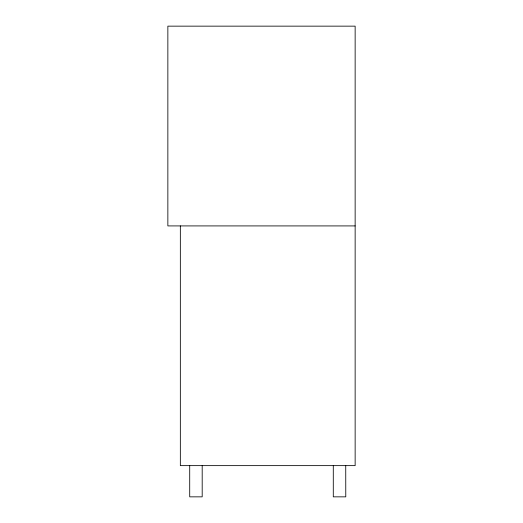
<?xml version="1.0" encoding="UTF-8"?>
<svg xmlns="http://www.w3.org/2000/svg" width="523" height="523" viewBox="0 0 523 523"><rect width="100%" height="100%" fill="white"/><g stroke="black" fill="none" stroke-linecap="round" stroke-linejoin="round"><path stroke-width="0.78" d="M355.143 225.916L167.857 225.916L167.857 26.15L355.143 26.15L355.143 465.633L180.343 465.633L180.343 225.916M345.736 465.633L345.775 496.85L333.288 496.85L333.288 465.633M202.192 465.633L202.192 496.85L189.712 496.85L189.712 465.633"/></g></svg>
